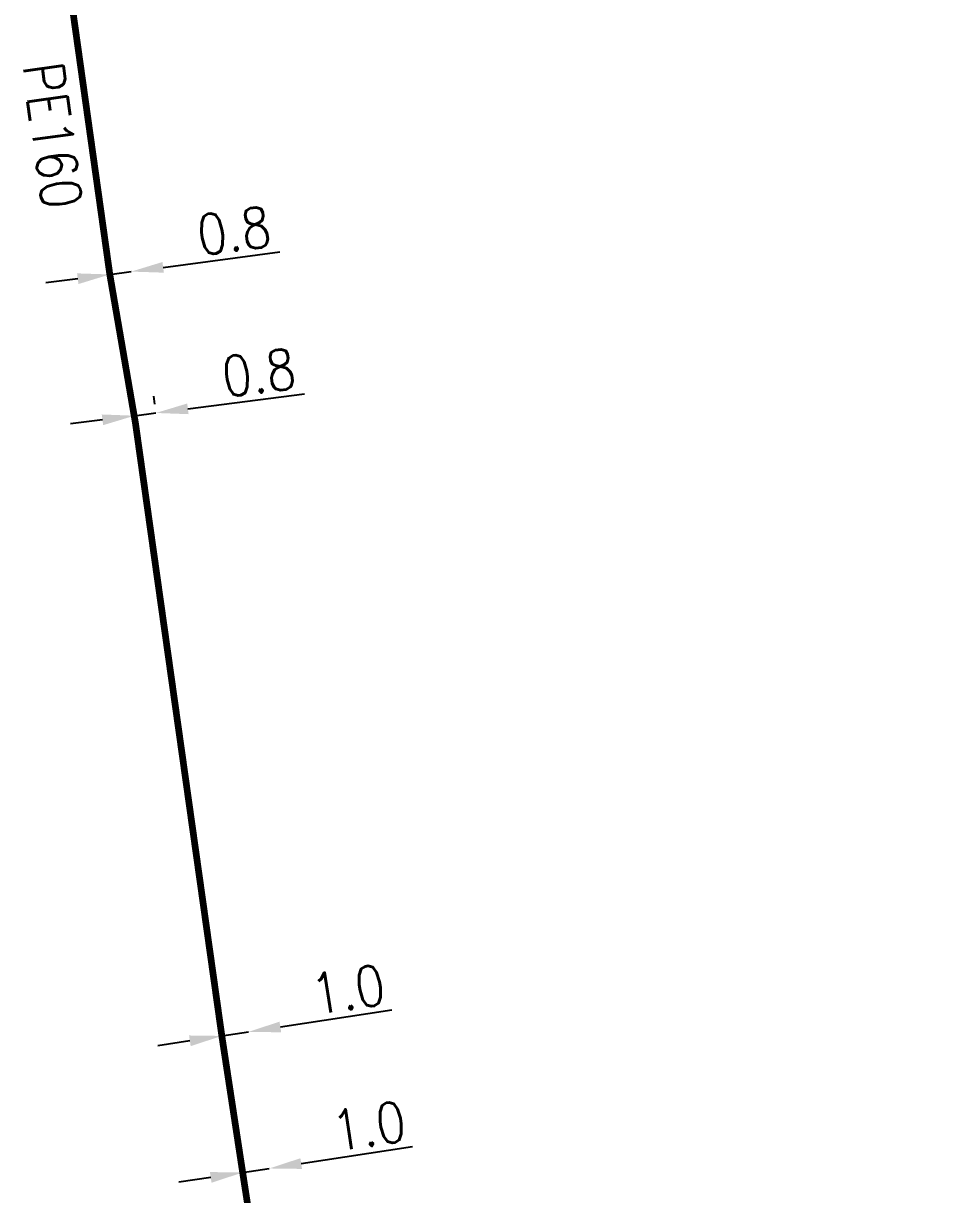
# Model space of a CAD drawing. Header units: millimetres. Extents: x 149996 to 151004, y 126998 to 128018.
# Drawn here: x 150108.7 to 150142.82, y 127861.58 to 127905.09 of the extents above; entities that cross this region are included whole.
import ezdxf

# ---------------------------------------------------------------- set-up
doc = ezdxf.new("R2010")
doc.units = ezdxf.units.MM
doc.header["$PDMODE"] = 34
doc.linetypes.add('L_25_PE', pattern=[2000, 1000, 1000])
doc.layers.get('DEFPOINTS').update_dxf_attribs({"linetype": 'CONTINUOUS'})
doc.layers.add('L_150', color=1, linetype='CONTINUOUS')
doc.styles.get("Standard").update_dxf_attribs({"font": 'romans.shx', "width": 0.85})
doc.dimstyles.get("Standard").update_dxf_attribs({"dimtxt": 1.5, "dimasz": 1.2, "dimexe": 0.625, "dimexo": 0.625, "dimgap": 0.25, "dimtad": 1, "dimdec": 1, "dimzin": 0, "dimdsep": 46, "dimtxsty": 'Standard', "dimcen": -0.5, "dimadec": 0, "dimazin": 0, "dimtfac": 1, "dimtdec": 1, "dimtmove": 0, "dimatfit": 3, "dimfxl": 0, "dimtolj": 1, "dimtzin": 0, "dimarcsym": 0})

# ---------------------------------------------------------------- blocks, each defined once
blk = doc.blocks.new('*D549')
at = {"layer": 'DEFPOINTS', "color": 0, "linetype": 'Continuous', "transparency": 16777216}
for p in [(150111.914, 127895.76), (150112.707, 127895.866), (150112.707, 127895.866)]:
    blk.add_point(p, dxfattribs=at)
at = {"layer": 'L_150', "color": 0, "linetype": 'Continuous', "lineweight": -2, "transparency": 16777216}
for p, q in [((150113.897, 127896.024), (150118.23, 127896.6)), ((150111.914, 127895.76), (150112.707, 127895.866)), ((150110.725, 127895.602), (150109.535, 127895.444))]:
    blk.add_line(p, q, dxfattribs=at)
at = {"layer": 'L_150', "color": 0, "linetype": 'Continuous', "transparency": 16777216}
for points in [[(150113.87, 127896.222), (150113.923, 127895.826), (150112.707, 127895.866)], [(150110.698, 127895.8), (150110.751, 127895.404), (150111.914, 127895.76)]]:
    blk.add_solid(points, dxfattribs=at)
at = {"layer": 'L_150', "color": 0, "linetype": 'Continuous', "transparency": 16777216, "insert": (150116.527, 127897.382), "char_height": 1.5, "attachment_point": 5, "rotation": 7.5706}
blk.add_mtext('\\A1;0.8', dxfattribs=at)
blk = doc.blocks.new('*D748')
at = {"layer": 'DEFPOINTS', "color": 0, "linetype": 'Continuous', "transparency": 16777216}
for p in [(150117.839, 127862.548), (150117.839, 127862.548), (150116.85, 127862.397)]:
    blk.add_point(p, dxfattribs=at)
at = {"layer": 'L_150', "color": 0, "linetype": 'Continuous', "lineweight": -2, "transparency": 16777216}
for p, q in [((150119.025, 127862.729), (150123.166, 127863.361)), ((150116.85, 127862.397), (150117.839, 127862.548)), ((150115.664, 127862.216), (150114.477, 127862.035))]:
    blk.add_line(p, q, dxfattribs=at)
at = {"layer": 'L_150', "color": 0, "linetype": 'Continuous', "transparency": 16777216}
for points in [[(150118.995, 127862.927), (150119.055, 127862.531), (150117.839, 127862.548)], [(150115.634, 127862.414), (150115.694, 127862.018), (150116.85, 127862.397)]]:
    blk.add_solid(points, dxfattribs=at)
at = {"layer": 'L_150', "color": 0, "linetype": 'Continuous', "transparency": 16777216, "insert": (150121.538, 127864.124), "char_height": 1.5, "attachment_point": 5, "rotation": 8.6767}
blk.add_mtext('\\A1;1.0', dxfattribs=at)
blk = doc.blocks.new('*D749')
at = {"layer": 'DEFPOINTS', "color": 0, "linetype": 'Continuous', "transparency": 16777216}
for p in [(150116.076, 127867.471), (150117.064, 127867.622), (150117.064, 127867.622)]:
    blk.add_point(p, dxfattribs=at)
at = {"layer": 'L_150', "color": 0, "linetype": 'Continuous', "lineweight": -2, "transparency": 16777216}
for p, q in [((150118.25, 127867.803), (150122.392, 127868.435)), ((150116.076, 127867.471), (150117.064, 127867.622)), ((150114.889, 127867.29), (150113.703, 127867.109))]:
    blk.add_line(p, q, dxfattribs=at)
at = {"layer": 'L_150', "color": 0, "linetype": 'Continuous', "transparency": 16777216}
for points in [[(150118.22, 127868.001), (150118.281, 127867.606), (150117.064, 127867.622)], [(150114.859, 127867.488), (150114.919, 127867.093), (150116.076, 127867.471)]]:
    blk.add_solid(points, dxfattribs=at)
at = {"layer": 'L_150', "color": 0, "linetype": 'Continuous', "transparency": 16777216, "insert": (150120.763, 127869.198), "char_height": 1.5, "attachment_point": 5, "rotation": 8.6767}
blk.add_mtext('\\A1;1.0', dxfattribs=at)
blk = doc.blocks.new('*D750')
at = {"layer": 'DEFPOINTS', "color": 0, "linetype": 'Continuous', "transparency": 16777216}
for p in [(150113.625, 127890.614), (150112.87, 127890.217), (150113.663, 127890.319)]:
    blk.add_point(p, dxfattribs=at)
at = {"layer": 'L_150', "color": 0, "linetype": 'Continuous', "lineweight": -2, "transparency": 16777216}
for p, q in [((150114.815, 127890.767), (150119.151, 127891.325)), ((150112.79, 127890.837), (150112.752, 127891.132)), ((150113.584, 127890.939), (150113.546, 127891.234)), ((150112.832, 127890.512), (150113.625, 127890.614)), ((150111.641, 127890.359), (150110.451, 127890.207))]:
    blk.add_line(p, q, dxfattribs=at)
at = {"layer": 'L_150', "color": 0, "linetype": 'Continuous', "transparency": 16777216}
for points in [[(150114.79, 127890.966), (150114.841, 127890.569), (150113.625, 127890.614)], [(150111.616, 127890.558), (150111.667, 127890.161), (150112.832, 127890.512)]]:
    blk.add_solid(points, dxfattribs=at)
at = {"layer": 'L_150', "color": 0, "linetype": 'Continuous', "transparency": 16777216, "insert": (150117.451, 127892.114), "char_height": 1.5, "attachment_point": 5, "rotation": 7.3239}
blk.add_mtext('\\A1;0.8', dxfattribs=at)

msp = doc.modelspace()

# ---------------------------------------------------------------- linework, layer by layer
at = {"layer": 'L_150', "linetype": 'L_25_PE', "const_width": 0.25, "flags": 128}
msp.add_lwpolyline([(150109.842, 127917.225), (150109.885, 127916.977), (150109.033, 127916.851), (150110.101, 127909.609), (150110.408, 127906.498), (150111.914, 127895.76), (150112.87, 127890.217), (150116.076, 127867.471), (150116.85, 127862.397), (150117.497, 127858.211), (150118.289, 127852.108), (150118.878, 127847.497), (150120.482, 127836.905), (150122.497, 127823.008), (150125.44, 127802.901), (150126.816, 127793.635), (150127.54, 127788.397), (150128.36, 127782.82), (150129.226, 127776.713), (150129.964, 127771.167), (150130.782, 127766.862), (150132.151, 127756.832), (150132.488, 127753.211), (150133.764, 127743.73), (150134.483, 127738.672), (150136.131, 127727.525), (150137.829, 127714.718), (150138.762, 127708.12), (150139.253, 127704.848), (150140.448, 127701.582), (150141.881, 127692.209), (150142.13, 127686.482), (150142.691, 127684.164)], dxfattribs=at)

# ---------------------------------------------------------------- texts
at = {"layer": 'L_150', "linetype": 'Continuous', "insert": (150110.16, 127903.735), "char_height": 1.5, "attachment_point": 1, "rotation": 277.9055}
msp.add_mtext('\\A1;PE160', dxfattribs=at)

# ---------------------------------------------------------------- dimensions: what is measured, and where the dimension line sits
at = {"layer": 'L_150', "linetype": 'Continuous'}
for base, p1, p2, angle, picture, middle in [((150112.707, 127895.866), (150111.914, 127895.76), (150112.707, 127895.866), 187.5706, '*D549', (150116.658, 127896.391)), ((150113.625, 127890.614), (150112.87, 127890.217), (150113.663, 127890.319), 187.3239, '*D750', (150117.578, 127891.123)), ((150117.064, 127867.622), (150116.076, 127867.471), (150117.064, 127867.622), 188.6767, '*D749', (150120.914, 127868.21)), ((150117.839, 127862.548), (150116.85, 127862.397), (150117.839, 127862.548), 188.6767, '*D748', (150121.689, 127863.135))]:
    dim = msp.add_linear_dim(base=base, p1=p1, p2=p2, angle=angle, dimstyle='Standard', dxfattribs=at)
    dim.commit()
    dim.dimension.update_dxf_attribs({"geometry": picture, "text_midpoint": middle, "dimtype": 160})

doc.saveas('drawing.dxf')
